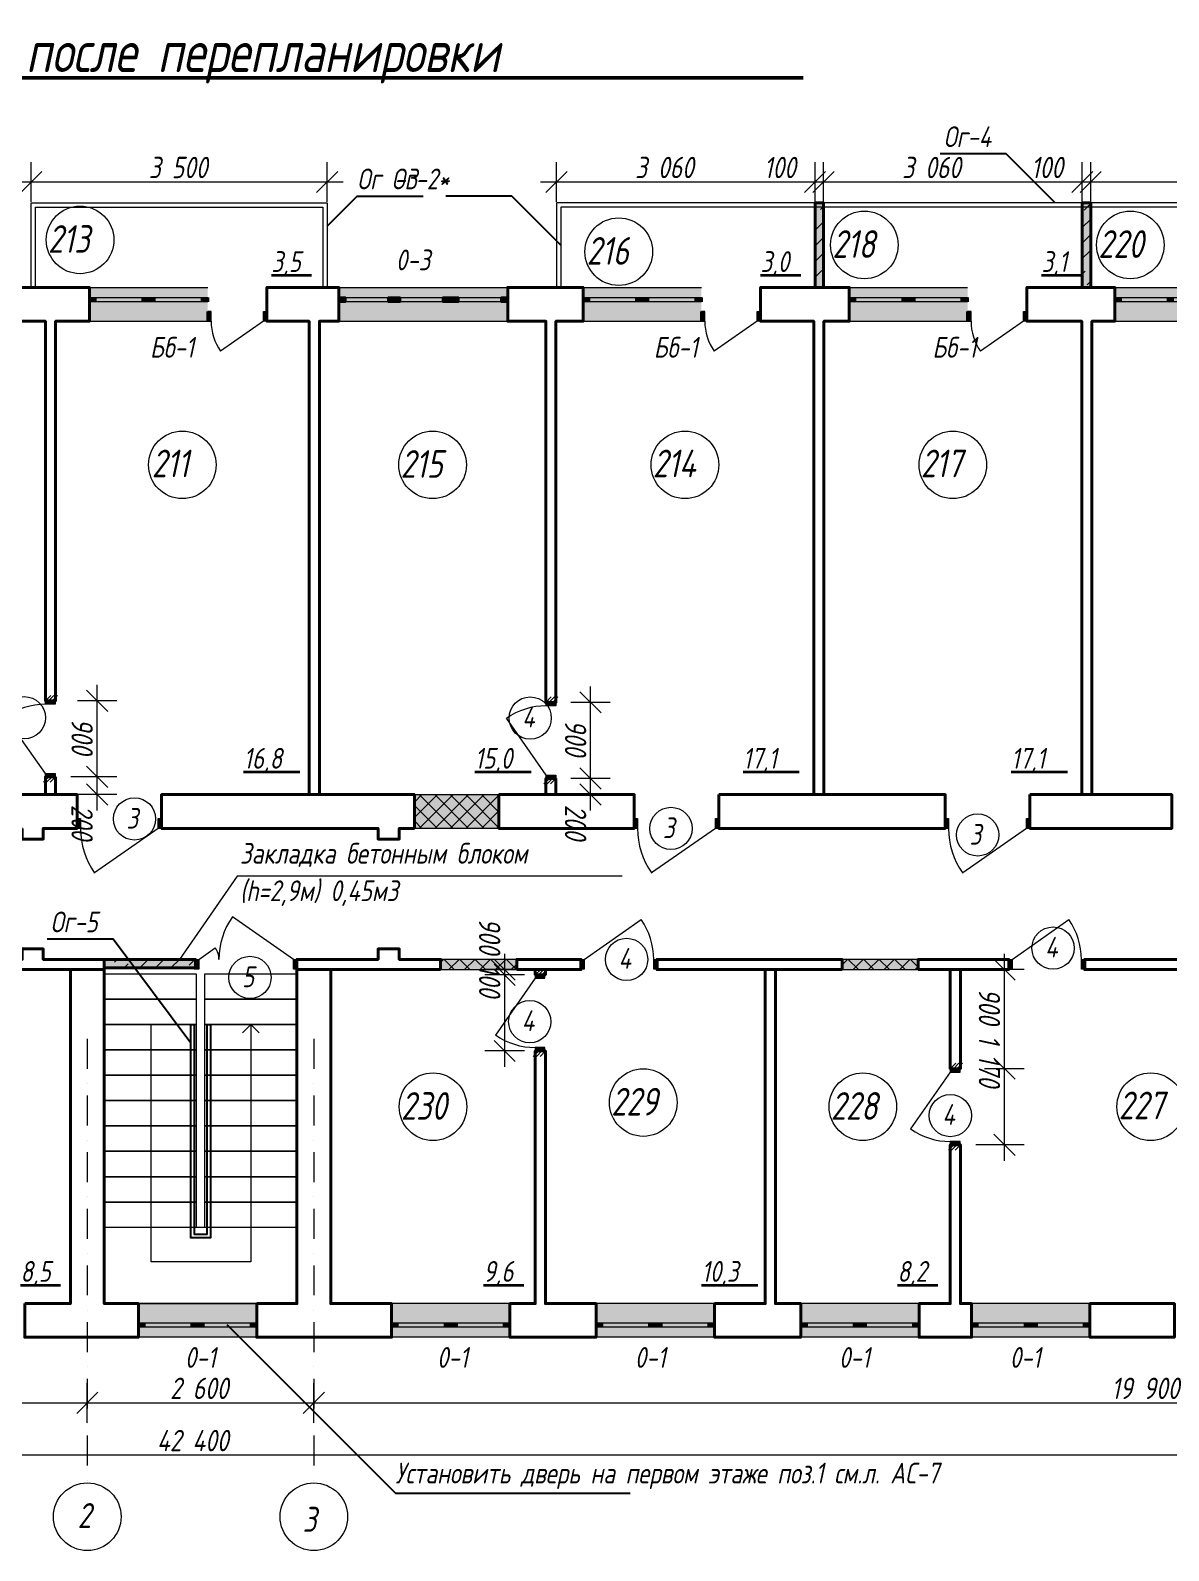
# Model space of a CAD drawing. Header units: millimetres. Extents: x 152414 to 272323, y -11730 to 31551.
# Drawn here: x 174517 to 187985, y 13271 to 31257 of the extents above; entities that cross this region are included whole.
import ezdxf

# ---------------------------------------------------------------- set-up
doc = ezdxf.new("R2010")
doc.units = ezdxf.units.MM
for name, color, linetype in [('PDF _(((((ВСЕ И ВСЕ РАЗМЕРЫ И ТД', 7, 'Continuous'), ('PDF _ar_note', 7, 'Continuous'), ('PDF _Аннотация - Общий', 7, 'Continuous'), ('PDF _Интерьер - Мебель', 7, 'Continuous'), ('PDF _Конструктив - Стены Несущие', 7, 'Continuous'), ('PDF _Размер - Общий', 7, 'Continuous'), ('PDF _Текст', 7, 'Continuous')]:
    doc.layers.add(name, color=color, linetype=linetype)
doc.layers.add('PDF _2D - Общий', color=7, linetype='Continuous', true_color=0x7e7e7e)
doc.styles.add('PDF Arial', font='isocpeui.ttf', dxfattribs={"width": 0.8})

msp = doc.modelspace()

# ---------------------------------------------------------------- hatches: boundary and pattern name
at = {"layer": 'PDF _Конструктив - Стены Несущие', "true_color": 0xffffff, "transparency": 33554559}
for points in [[(176615, 28217), (176615, 28097), (176615, 28047), (176615, 27817), (175215, 27817), (175215, 28047), (175215, 28097), (175215, 28217)], [(180166, 28217), (180166, 28097), (180166, 28047), (180166, 27817), (178166, 27817), (178166, 28047), (178166, 28097), (178166, 28217)], [(182457, 28217), (182457, 28097), (182457, 28047), (182457, 27817), (181056, 27817), (181056, 28047), (181056, 28097), (181056, 28217)], [(185607, 28217), (185607, 28097), (185607, 28047), (185607, 27817), (184207, 27817), (184207, 28047), (184207, 28097), (184207, 28217)], [(188748, 28217), (188748, 28097), (188748, 28047), (188748, 27817), (187348, 27817), (187348, 28047), (187348, 28097), (187348, 28217)], [(175796, 15794), (175796, 15914), (175796, 15964), (175796, 16194), (177196, 16194), (177196, 15964), (177196, 15914), (177196, 15794)], [(178791, 15794), (178791, 15914), (178791, 15964), (178791, 16194), (180191, 16194), (180191, 15964), (180191, 15914), (180191, 15794)], [(181211, 15794), (181211, 15914), (181211, 15964), (181211, 16194), (182612, 16194), (182612, 15964), (182612, 15914), (182612, 15794)], [(183632, 15794), (183632, 15914), (183632, 15964), (183632, 16194), (185032, 16194), (185032, 15964), (185032, 15914), (185032, 15794)], [(185653, 15794), (185653, 15914), (185653, 15964), (185653, 16194), (187053, 16194), (187053, 15964), (187053, 15914), (187053, 15794)]]:
    msp.add_hatch(color=7, dxfattribs=at).paths.add_polyline_path(points)

# ---------------------------------------------------------------- linework, layer by layer
at = {"layer": 'PDF _(((((ВСЕ И ВСЕ РАЗМЕРЫ И ТД', "lineweight": 50}
msp.add_lwpolyline([(183659, 30695), (170863, 30695)], dxfattribs=at)
at = {"layer": 'PDF _2D - Общий', "color": 7, "lineweight": 35}
for points in [[(177369, 28360), (177559, 28360), (177655, 28360), (177845, 28360)], [(183157, 28360), (183347, 28360), (183443, 28360), (183632, 28360)], [(186482, 28360), (186672, 28360), (186768, 28360), (186958, 28360)], [(177040, 22483), (177420, 22483), (177516, 22483), (177705, 22483)], [(179776, 22483), (180155, 22483), (180251, 22483), (180441, 22483)], [(182949, 22483), (183329, 22483), (183425, 22483), (183614, 22483)], [(186123, 22483), (186502, 22483), (186598, 22483), (186788, 22483)], [(174400, 16412), (174589, 16412), (174685, 16412), (174875, 16412)], [(179878, 16412), (180068, 16412), (180164, 16412), (180354, 16412)], [(182459, 16412), (182838, 16412), (182934, 16412), (183124, 16412)], [(184777, 16412), (184967, 16412), (185063, 16412), (185253, 16412)]]:
    msp.add_lwpolyline(points, dxfattribs=at)
at = {"layer": 'PDF _2D - Общий', "color": 7, "lineweight": 20}
for points in [[(179061, 21943), (179334, 22216)], [(179061, 22127), (179150, 22216)], [(179117, 21815), (179518, 22216)], [(179518, 21815), (179117, 22216)], [(179301, 21815), (179701, 22216)], [(179702, 21815), (179301, 22216)], [(179485, 21815), (179885, 22216)], [(179885, 21815), (179485, 22216)], [(180061, 21824), (179669, 22216)], [(179669, 21815), (180061, 22207)], [(180061, 22008), (179853, 22216)], [(180061, 22191), (180037, 22216)], [(179334, 21815), (179061, 22088)], [(179853, 21815), (180061, 22024)], [(179150, 21815), (179061, 21904)], [(180037, 21815), (180061, 21840)], [(179371, 20230), (179406, 20265)], [(179533, 20145), (179413, 20265)], [(179470, 20145), (179590, 20265)], [(179717, 20145), (179597, 20265)], [(179654, 20145), (179774, 20265)], [(179901, 20145), (179781, 20265)], [(179838, 20145), (179958, 20265)], [(180085, 20145), (179965, 20265)], [(180021, 20145), (180142, 20265)], [(180269, 20145), (180149, 20265)], [(180205, 20145), (180271, 20211)], [(184122, 20200), (184187, 20265)], [(184130, 20145), (184122, 20153)], [(184314, 20145), (184194, 20265)], [(184251, 20145), (184371, 20265)], [(184498, 20145), (184378, 20265)], [(184435, 20145), (184555, 20265)], [(184682, 20145), (184562, 20265)], [(184619, 20145), (184739, 20265)], [(184866, 20145), (184746, 20265)], [(184803, 20145), (184923, 20265)], [(185022, 20173), (184930, 20265)], [(184987, 20145), (185022, 20181)]]:
    msp.add_lwpolyline(points, dxfattribs=at)
for points in [[(180061, 21815), (179061, 21815), (179061, 22216), (180061, 22216)], [(179371, 20265), (179371, 20145), (180271, 20145), (180271, 20265)], [(184122, 20265), (184122, 20145), (185022, 20145), (185022, 20265)]]:
    msp.add_lwpolyline(points, close=True, dxfattribs=at)
at = {"layer": 'PDF _2D - Общий', "color": 7, "lineweight": 0, "true_color": 0xffffff, "transparency": 33554559}
for points in [[(180061, 21815), (179061, 21815), (180061, 22216), (179061, 22216)], [(180271, 20265), (180271, 20145), (179371, 20265), (179371, 20145)], [(185022, 20265), (185022, 20145), (184122, 20265), (184122, 20145)]]:
    msp.add_solid(points, dxfattribs=at)
at = {"layer": 'PDF _ar_note', "lineweight": 0}
msp.add_lwpolyline([(181521, 21249), (176962, 21249), (176280, 20265)], dxfattribs=at)
at = {"layer": 'PDF _Аннотация - Общий', "lineweight": 9}
for points in [[(174528, 28217), (174528, 29217), (178029, 29217), (178029, 28217)], [(174578, 28217), (174578, 29167), (177979, 29167), (177979, 28217)], [(196125, 28217), (196125, 29217), (180742, 29217), (180742, 28217)], [(196075, 28217), (196075, 29167), (180792, 29167), (180792, 28217)], [(174695, 23325), (174759, 23389)], [(174731, 23325), (174795, 23389)], [(174773, 23325), (174838, 23389)], [(180616, 23306), (180681, 23371)], [(180653, 23306), (180717, 23371)], [(180695, 23306), (180759, 23371)], [(174672, 22361), (174736, 22425)], [(174708, 22361), (174773, 22425)], [(174750, 22361), (174815, 22425)], [(180593, 22342), (180658, 22406)], [(180630, 22342), (180694, 22406)], [(180672, 22342), (180736, 22406)], [(180491, 20083), (180555, 20147)], [(180528, 20083), (180592, 20147)], [(180570, 20083), (180634, 20147)], [(175390, 19195), (175390, 19495)], [(175390, 19495), (176480, 19495)], [(177125, 19495), (177125, 16688), (175947, 16688), (175947, 19495)], [(176480, 19495), (176480, 19195)], [(176580, 19195), (176580, 19495)], [(176580, 19495), (177670, 19495)], [(177025, 19395), (177125, 19495), (177225, 19395)], [(177670, 19495), (177670, 19195)], [(175190, 19325), (175190, 18972)], [(177870, 19325), (177870, 18972)], [(176480, 19195), (175390, 19195)], [(177670, 19195), (176580, 19195)], [(180468, 19118), (180533, 19182)], [(180505, 19118), (180569, 19182)], [(180547, 19118), (180611, 19182)], [(185402, 18972), (185467, 19036)], [(185439, 18972), (185503, 19036)], [(185481, 18972), (185545, 19036)], [(175190, 18796), (175190, 18796)], [(177870, 18796), (177870, 18796)], [(175190, 18655), (175190, 18302)], [(177870, 18655), (177870, 18302)], [(175190, 18125), (175190, 18125)], [(177870, 18125), (177870, 18125)], [(185380, 18007), (185444, 18072)], [(185416, 18007), (185480, 18072)], [(185458, 18007), (185522, 18072)], [(175190, 17984), (175190, 17631)], [(177870, 17984), (177870, 17631)], [(175190, 17455), (175190, 17455)], [(177870, 17455), (177870, 17455)], [(175190, 17314), (175190, 16961)], [(177870, 17314), (177870, 16961)], [(175190, 16785), (175190, 16785)], [(177870, 16785), (177870, 16785)], [(175190, 16643), (175190, 16291)], [(177870, 16643), (177870, 16291)], [(175190, 16114), (175190, 16114)], [(177870, 16114), (177870, 16114)], [(175190, 15973), (175190, 15620)], [(177870, 15973), (177870, 15620)], [(175190, 15444), (175190, 15444)], [(175190, 15303), (175190, 14950)], [(177870, 15444), (177870, 15444)], [(177870, 15303), (177870, 14950)], [(175190, 14773), (175190, 14773)], [(177870, 14773), (177870, 14773)], [(175190, 14632), (175190, 14279)], [(177870, 14632), (177870, 14279)], [(175190, 14103), (175190, 14103)], [(177870, 14103), (177870, 14103)]]:
    msp.add_lwpolyline(points, dxfattribs=at)
for points in [[(176480, 19795), (175390, 19795), (175390, 20095), (176480, 20095)], [(177670, 19795), (176580, 19795), (176580, 20095), (177670, 20095)], [(176480, 19495), (175390, 19495), (175390, 19795), (176480, 19795)], [(177670, 19495), (176580, 19495), (176580, 19795), (177670, 19795)], [(176480, 19195), (175390, 19195), (175390, 19495), (176480, 19495)], [(177670, 19195), (176580, 19195), (176580, 19495), (177670, 19495)], [(176480, 18895), (175390, 18895), (175390, 19195), (176480, 19195)], [(177670, 18895), (176580, 18895), (176580, 19195), (177670, 19195)], [(176480, 18595), (175390, 18595), (175390, 18895), (176480, 18895)], [(177670, 18595), (176580, 18595), (176580, 18895), (177670, 18895)], [(176480, 18295), (175390, 18295), (175390, 18595), (176480, 18595)], [(177670, 18295), (176580, 18295), (176580, 18595), (177670, 18595)], [(176480, 17995), (175390, 17995), (175390, 18295), (176480, 18295)], [(177670, 17995), (176580, 17995), (176580, 18295), (177670, 18295)], [(176480, 17694), (175390, 17694), (175390, 17995), (176480, 17995)], [(177670, 17694), (176580, 17694), (176580, 17995), (177670, 17995)], [(176480, 17394), (175390, 17394), (175390, 17694), (176480, 17694)], [(177670, 17394), (176580, 17394), (176580, 17694), (177670, 17694)], [(176480, 17094), (175390, 17094), (175390, 17394), (176480, 17394)], [(177670, 17094), (176580, 17094), (176580, 17394), (177670, 17394)], [(175390, 16194), (177670, 16194), (177670, 17094), (175390, 17094)]]:
    msp.add_lwpolyline(points, close=True, dxfattribs=at)
at = {"layer": 'PDF _Аннотация - Общий', "lineweight": 20}
for centre in [(175190, 13671), (177871, 13671)]:
    msp.add_circle(centre, 400, dxfattribs=at)
at = {"layer": 'PDF _Интерьер - Мебель', "lineweight": 20}
for centre in [(175105, 28779), (181479, 28639), (184385, 28719), (187532, 28719), (176315, 26117), (179276, 26117), (182262, 26117), (185432, 26117), (179281, 18522), (181769, 18572), (184367, 18522), (187773, 18522)]:
    msp.add_circle(centre, 400, dxfattribs=at)
at = {"layer": 'PDF _Интерьер - Мебель', "lineweight": 15}
for centre in [(174445, 23125), (180431, 23121), (175749, 21928), (182097, 21815), (185726, 21738), (181571, 20265), (186618, 20399), (177115, 20052), (180426, 19529), (185402, 18418)]:
    msp.add_circle(centre, 250, dxfattribs=at)
at = {"layer": 'PDF _Конструктив - Стены Несущие', "lineweight": 25}
for points in [[(186642, 29217), (186064, 29796), (185283, 29796)], [(178029, 28940), (178384, 29296), (179164, 29296)], [(180792, 28717), (180213, 29296), (179433, 29296)], [(176415, 19276), (175495, 20505), (174715, 20505)], [(176840, 15945), (178836, 13949), (181615, 13949)]]:
    msp.add_lwpolyline(points, dxfattribs=at)
at = {"layer": 'PDF _Конструктив - Стены Несущие', "lineweight": 40}
for points in [[(183802, 29217), (183802, 28217), (183902, 28217), (183902, 29217)], [(186963, 29217), (186963, 28217), (187063, 28217), (187063, 29217)], [(174350, 28097), (174350, 28047), (174350, 27817), (174695, 27817), (174695, 23325), (174810, 23325), (174815, 23325), (174815, 27817), (175215, 27817), (175215, 28047), (175215, 28097), (175215, 28217), (174350, 28217)], [(177936, 22216), (177815, 22216), (177815, 27817), (177315, 27817), (177315, 27932), (177315, 28217), (178166, 28217), (178166, 28097), (178166, 28047), (178166, 27817), (177936, 27817)], [(180166, 28097), (180166, 28217), (181056, 28217), (181056, 28097), (181056, 28047), (181056, 27817), (180736, 27817), (180736, 23306), (180621, 23306), (180616, 23306), (180616, 27817), (180166, 27817), (180166, 28047)], [(183787, 22216), (183787, 27817), (183157, 27817), (183157, 27932), (183157, 28217), (183787, 28217), (183907, 28217), (184207, 28217), (184207, 28097), (184207, 28047), (184207, 27817), (183907, 27817), (183907, 22216)], [(186958, 22216), (186958, 27817), (186308, 27817), (186308, 27932), (186308, 28217), (186958, 28217), (187078, 28217), (187348, 28217), (187348, 28097), (187348, 28047), (187348, 27817), (187078, 27817), (187078, 22216)], [(174815, 22425), (174815, 22216), (174695, 22216), (174695, 22425), (174810, 22425)], [(180736, 22406), (180621, 22406), (180616, 22406), (180616, 22216), (180736, 22216)], [(174420, 21815), (174420, 21690), (174670, 21690), (174670, 21815), (175070, 21815), (175070, 21931), (175070, 22216), (173799, 22216), (173799, 21815)], [(179061, 21815), (178881, 21815), (178881, 21690), (178631, 21690), (178631, 21815), (176070, 21815), (176070, 21931), (176070, 22216), (179061, 22216)], [(180061, 22216), (180061, 21815), (181662, 21815), (181662, 21931), (181662, 22216)], [(182662, 22216), (182662, 21931), (182662, 21815), (185342, 21815), (185342, 21931), (185342, 22216)], [(186343, 22216), (186343, 21931), (186343, 21815), (188023, 21815), (188023, 21931), (188023, 22216)], [(174090, 20265), (174090, 20145), (175390, 20145), (175390, 20265), (174670, 20265), (174670, 20390), (174420, 20390), (174420, 20265)], [(179371, 20145), (179371, 20265), (178881, 20265), (178881, 20390), (178631, 20390), (178631, 20265), (177670, 20265), (177670, 20150), (177670, 20145)], [(175390, 20165), (176470, 20165), (176470, 20265), (175390, 20265)], [(180271, 20145), (180271, 20265), (181031, 20265), (181031, 20150), (181031, 20145)], [(184122, 20145), (184122, 20265), (181932, 20265), (181932, 20150), (181932, 20145)], [(185022, 20145), (185022, 20265), (186093, 20265), (186093, 20150), (186093, 20145)], [(191994, 20145), (191994, 20150), (191994, 20265), (186993, 20265), (186993, 20150), (186993, 20145)], [(174450, 16194), (174450, 15964), (174450, 15914), (174450, 15794), (175796, 15794), (175796, 15914), (175796, 15964), (175796, 16194), (175390, 16194), (175390, 20145), (174990, 20145), (174990, 16194)], [(177196, 16194), (177196, 15964), (177196, 15914), (177196, 15794), (178791, 15794), (178791, 15914), (178791, 15964), (178791, 16194), (178071, 16194), (178071, 20145), (177670, 20145), (177670, 16194)], [(180491, 20145), (180491, 20083), (180606, 20083), (180611, 20083), (180611, 20145)], [(182612, 16194), (182612, 15964), (182612, 15914), (182612, 15794), (183632, 15794), (183632, 15914), (183632, 15964), (183632, 16194), (183332, 16194), (183332, 20145), (183212, 20145), (183212, 16194)], [(185402, 20145), (185402, 18972), (185517, 18972), (185522, 18972), (185522, 20145)], [(180191, 15964), (180191, 15914), (180191, 15794), (181211, 15794), (181211, 15914), (181211, 15964), (181211, 16194), (180611, 16194), (180611, 19182), (180606, 19182), (180491, 19182), (180491, 16194), (180191, 16194)], [(185032, 15964), (185032, 15914), (185032, 15794), (185653, 15794), (185653, 15914), (185653, 15964), (185653, 16194), (185522, 16194), (185522, 18072), (185517, 18072), (185402, 18072), (185402, 16194), (185032, 16194)], [(188053, 15914), (188053, 15794), (187053, 15794), (187053, 15914), (187053, 15964), (187053, 16194), (188053, 16194), (188053, 15964)]]:
    msp.add_lwpolyline(points, close=True, dxfattribs=at)
at = {"layer": 'PDF _Конструктив - Стены Несущие', "lineweight": 5}
for points in [[(183865, 29138), (183902, 29175)], [(186984, 29131), (187063, 29209)], [(183816, 28905), (183902, 28991)], [(186963, 28925), (187063, 29025)], [(183802, 28707), (183902, 28807)], [(186963, 28741), (187063, 28841)], [(183802, 28523), (183902, 28623)], [(186963, 28558), (187048, 28643)], [(183802, 28339), (183880, 28417)], [(183901, 28254), (183902, 28256)], [(186963, 28374), (186999, 28409)], [(187020, 28247), (187063, 28290)], [(175512, 20233), (175544, 20265)], [(175628, 20165), (175675, 20212)], [(175812, 20165), (175908, 20261)], [(175996, 20165), (176096, 20265)], [(176180, 20165), (176280, 20265)], [(176396, 20198), (176464, 20265)]]:
    msp.add_lwpolyline(points, dxfattribs=at)
at = {"layer": 'PDF _Конструктив - Стены Несущие', "lineweight": 20}
for points in [[(175215, 28217), (176615, 28217)], [(175215, 28097), (175290, 28097), (175290, 28047), (175215, 28047)], [(175290, 28097), (175840, 28097)], [(175990, 28097), (176540, 28097)], [(176615, 28047), (176540, 28047), (176540, 28097), (176615, 28097)], [(178166, 28217), (180166, 28217)], [(178241, 28097), (178754, 28097)], [(178890, 28097), (179403, 28097)], [(179578, 28097), (180091, 28097)], [(181056, 28217), (182457, 28217)], [(181056, 28097), (181131, 28097), (181131, 28047), (181056, 28047)], [(181131, 28097), (181682, 28097)], [(181832, 28097), (182382, 28097)], [(182457, 28047), (182382, 28047), (182382, 28097), (182457, 28097)], [(184207, 28217), (185607, 28217)], [(184207, 28097), (184282, 28097), (184282, 28047), (184207, 28047)], [(184282, 28097), (184832, 28097)], [(184982, 28097), (185532, 28097)], [(185607, 28047), (185532, 28047), (185532, 28097), (185607, 28097)], [(187348, 28217), (188748, 28217)], [(187348, 28097), (187423, 28097), (187423, 28047), (187348, 28047)], [(187423, 28097), (187973, 28097)], [(175215, 27817), (176615, 27817), (176655, 27817), (176655, 27932), (176615, 27932), (176615, 27817)], [(175840, 28047), (175290, 28047)], [(176540, 28047), (175990, 28047)], [(178754, 28047), (178241, 28047)], [(179403, 28047), (178890, 28047)], [(180091, 28047), (179578, 28047)], [(181056, 27817), (182457, 27817), (182497, 27817), (182497, 27932), (182457, 27932), (182457, 27817)], [(181682, 28047), (181131, 28047)], [(182382, 28047), (181832, 28047)], [(184207, 27817), (185607, 27817), (185647, 27817), (185647, 27932), (185607, 27932), (185607, 27817)], [(184832, 28047), (184282, 28047)], [(185532, 28047), (184982, 28047)], [(187348, 27817), (188748, 27817), (188788, 27817), (188788, 27932), (188748, 27932), (188748, 27817)], [(187973, 28047), (187423, 28047)], [(177275, 27817), (176767, 27461)], [(178166, 27817), (180166, 27817)], [(183117, 27817), (182609, 27461)], [(186268, 27817), (185760, 27461)], [(174695, 22465), (174224, 23137)], [(180621, 22446), (180151, 23118)], [(176030, 21815), (175276, 21288)], [(182622, 21815), (181868, 21288)], [(186303, 21815), (185549, 21288)], [(177630, 20265), (176908, 20771)], [(181071, 20265), (181743, 20736)], [(186133, 20265), (186805, 20736)], [(176510, 20265), (176705, 20402)], [(180491, 20043), (180021, 19371)], [(185402, 18932), (184932, 18260)], [(177196, 16194), (175796, 16194)], [(180191, 16194), (178791, 16194)], [(182612, 16194), (181211, 16194)], [(185032, 16194), (183632, 16194)], [(187053, 16194), (185653, 16194)], [(175796, 15964), (175871, 15964), (175871, 15914), (175796, 15914)], [(175871, 15964), (176421, 15964)], [(176421, 15914), (175871, 15914)], [(176571, 15964), (177121, 15964)], [(177121, 15914), (176571, 15914)], [(177196, 15914), (177121, 15914), (177121, 15964), (177196, 15964)], [(178791, 15964), (178866, 15964), (178866, 15914), (178791, 15914)], [(178866, 15964), (179416, 15964)], [(179416, 15914), (178866, 15914)], [(179566, 15964), (180116, 15964)], [(180116, 15914), (179566, 15914)], [(180191, 15914), (180116, 15914), (180116, 15964), (180191, 15964)], [(181211, 15964), (181286, 15964), (181286, 15914), (181211, 15914)], [(181286, 15964), (181836, 15964)], [(181836, 15914), (181286, 15914)], [(181987, 15964), (182537, 15964)], [(182537, 15914), (181987, 15914)], [(182612, 15914), (182537, 15914), (182537, 15964), (182612, 15964)], [(183632, 15964), (183707, 15964), (183707, 15914), (183632, 15914)], [(183707, 15964), (184257, 15964)], [(184257, 15914), (183707, 15914)], [(184407, 15964), (184957, 15964)], [(184957, 15914), (184407, 15914)], [(185032, 15914), (184957, 15914), (184957, 15964), (185032, 15964)], [(185653, 15964), (185728, 15964), (185728, 15914), (185653, 15914)], [(185728, 15964), (186278, 15964)], [(186278, 15914), (185728, 15914)], [(186428, 15964), (186978, 15964)], [(186978, 15914), (186428, 15914)], [(187053, 15914), (186978, 15914), (186978, 15964), (187053, 15964)], [(177196, 15794), (175796, 15794)], [(180191, 15794), (178791, 15794)], [(182612, 15794), (181211, 15794)], [(185032, 15794), (183632, 15794)], [(187053, 15794), (185653, 15794)]]:
    msp.add_lwpolyline(points, dxfattribs=at)
at = {"layer": 'PDF _Конструктив - Стены Несущие', "lineweight": 40}
for points in [[(175215, 28097), (175215, 28047)], [(176615, 28097), (176615, 28047)], [(178166, 28097), (178166, 28047)], [(180166, 28097), (180166, 28047)], [(181056, 28097), (181056, 28047)], [(182457, 28097), (182457, 28047)], [(184207, 28097), (184207, 28047)], [(185607, 28097), (185607, 28047)], [(187348, 28097), (187348, 28047)], [(176615, 27817), (176615, 27932)], [(177315, 27817), (177315, 27932)], [(182457, 27817), (182457, 27932)], [(183157, 27817), (183157, 27932)], [(185607, 27817), (185607, 27932)], [(186308, 27817), (186308, 27932)], [(174695, 23325), (174810, 23325)], [(180736, 23306), (180621, 23306)], [(174695, 22425), (174810, 22425)], [(180736, 22406), (180621, 22406)], [(175070, 21815), (175070, 21931)], [(176070, 21815), (176070, 21931)], [(181662, 21815), (181662, 21931)], [(182662, 21815), (182662, 21931)], [(185342, 21815), (185342, 21931)], [(186343, 21815), (186343, 21931)], [(176470, 20150), (176470, 20265), (176470, 20150), (176470, 20145)], [(177670, 20265), (177670, 20150)], [(181031, 20265), (181031, 20150)], [(181932, 20265), (181932, 20150)], [(186093, 20265), (186093, 20150)], [(186993, 20265), (186993, 20150)], [(180491, 20083), (180606, 20083)], [(180491, 19182), (180606, 19182)], [(185402, 18972), (185517, 18972)], [(185402, 18072), (185517, 18072)], [(175796, 15914), (175796, 15964)], [(177196, 15914), (177196, 15964)], [(178791, 15914), (178791, 15964)], [(180191, 15914), (180191, 15964)], [(181211, 15914), (181211, 15964)], [(182612, 15914), (182612, 15964)], [(183632, 15914), (183632, 15964)], [(185032, 15914), (185032, 15964)], [(185653, 15914), (185653, 15964)], [(187053, 15914), (187053, 15964)]]:
    msp.add_lwpolyline(points, dxfattribs=at)
at = {"layer": 'PDF _Конструктив - Стены Несущие', "lineweight": 20}
for points in [[(175915, 28047), (175840, 28047), (175840, 28097), (175915, 28097), (175990, 28097), (175990, 28047)], [(181756, 28047), (181682, 28047), (181682, 28097), (181756, 28097), (181832, 28097), (181832, 28047)], [(184907, 28047), (184832, 28047), (184832, 28097), (184907, 28097), (184982, 28097), (184982, 28047)], [(188048, 28047), (187973, 28047), (187973, 28097), (188048, 28097), (188123, 28097), (188123, 28047)], [(177315, 27817), (177275, 27817), (177275, 27932), (177315, 27932)], [(183157, 27817), (183117, 27817), (183117, 27932), (183157, 27932)], [(186308, 27817), (186268, 27817), (186268, 27932), (186308, 27932)], [(174810, 23325), (174810, 23285), (174695, 23285), (174695, 23325)], [(180736, 23306), (180736, 23266), (180621, 23266), (180621, 23306)], [(174695, 22425), (174695, 22465), (174810, 22465), (174810, 22425)], [(180621, 22406), (180621, 22446), (180736, 22446), (180736, 22406)], [(175070, 21931), (175110, 21931), (175110, 21815), (175070, 21815)], [(176070, 21815), (176030, 21815), (176030, 21931), (176070, 21931)], [(181662, 21931), (181702, 21931), (181702, 21815), (181662, 21815)], [(182662, 21815), (182622, 21815), (182622, 21931), (182662, 21931)], [(185342, 21931), (185382, 21931), (185382, 21815), (185342, 21815)], [(186343, 21815), (186303, 21815), (186303, 21931), (186343, 21931)], [(176470, 20265), (176510, 20265), (176510, 20150), (176470, 20150)], [(177670, 20150), (177630, 20150), (177630, 20265), (177670, 20265)], [(181031, 20265), (181071, 20265), (181071, 20150), (181031, 20150)], [(181932, 20150), (181892, 20150), (181892, 20265), (181932, 20265)], [(186093, 20265), (186133, 20265), (186133, 20150), (186093, 20150)], [(186993, 20150), (186953, 20150), (186953, 20265), (186993, 20265)], [(180491, 20083), (180491, 20043), (180606, 20043), (180606, 20083)], [(180606, 19182), (180606, 19222), (180491, 19222), (180491, 19182)], [(185402, 18972), (185402, 18932), (185517, 18932), (185517, 18972)], [(185517, 18072), (185517, 18112), (185402, 18112), (185402, 18072)], [(176496, 15964), (176571, 15964), (176571, 15914), (176496, 15914), (176421, 15914), (176421, 15964)], [(179491, 15964), (179566, 15964), (179566, 15914), (179491, 15914), (179416, 15914), (179416, 15964)], [(181912, 15964), (181987, 15964), (181987, 15914), (181912, 15914), (181836, 15914), (181836, 15964)], [(184332, 15964), (184407, 15964), (184407, 15914), (184332, 15914), (184257, 15914), (184257, 15964)], [(186353, 15964), (186428, 15964), (186428, 15914), (186353, 15914), (186278, 15914), (186278, 15964)]]:
    msp.add_lwpolyline(points, close=True, dxfattribs=at)
at = {"layer": 'PDF _Конструктив - Стены Несущие', "lineweight": 35}
for points in [[(178166, 28097), (178241, 28097), (178241, 28047), (178166, 28047)], [(180166, 28047), (180091, 28047), (180091, 28097), (180166, 28097)]]:
    msp.add_lwpolyline(points, dxfattribs=at)
for points in [[(178822, 28047), (178754, 28047), (178754, 28097), (178822, 28097), (178890, 28097), (178890, 28047)], [(179490, 28047), (179403, 28047), (179403, 28097), (179490, 28097), (179578, 28097), (179578, 28047)]]:
    msp.add_lwpolyline(points, close=True, dxfattribs=at)
at = {"layer": 'PDF _Конструктив - Стены Несущие', "color": 7, "lineweight": 0, "true_color": 0xffffff}
msp.add_lwpolyline([(176908, 20771, 0.153904), (176748, 20265, 0.153868), (176705, 20402)], format="xyb", dxfattribs=at)
at = {"layer": 'PDF _Конструктив - Стены Несущие', "lineweight": 25}
msp.add_lwpolyline([(176455, 16972), (176415, 16972), (176415, 19495), (176455, 19495), (176455, 17016), (176609, 17016), (176609, 19495), (176649, 19495), (176649, 16972)], close=True, dxfattribs=at)
at = {"layer": 'PDF _Конструктив - Стены Несущие', "color": 7, "lineweight": 0, "true_color": 0xffffff}
for centre, radius, start, end in [((177275, 27817), 620, 179.9996, 215.0014), ((183117, 27817), 621, 180.0093, 214.9857), ((186268, 27817), 621, 180.0093, 214.9857), ((174695, 22465), 820, 90.0003, 125.0001), ((180621, 22446), 820, 89.9961, 125.0028), ((176030, 21815), 920, 180.0001, 215.0035), ((182622, 21815), 920, 179.9998, 214.9978), ((186302, 21815), 920, 179.9961, 215.0215), ((181071, 20265), 821, 0.0091, 34.9832), ((186132, 20265), 821, 0.0091, 34.9832), ((180491, 20043), 820, 235.0048, 269.9959), ((185402, 18931), 820, 234.9782, 270.0001)]:
    msp.add_arc(centre, radius, start, end, dxfattribs=at)
at = {"layer": 'PDF _Конструктив - Стены Несущие', "color": 7, "lineweight": 0, "true_color": 0xffffff, "transparency": 33554559}
for points in [[(183802, 29217), (183902, 29217), (183802, 28217), (183902, 28217)], [(186963, 29217), (187063, 29217), (186963, 28217), (187063, 28217)], [(175215, 28097), (175290, 28097), (175215, 28047), (175290, 28047)], [(175290, 28097), (175840, 28097), (175290, 28047), (175840, 28047)], [(175915, 28047), (175840, 28047), (175915, 28097), (175840, 28097)], [(175915, 28097), (175990, 28097), (175915, 28047), (175990, 28047)], [(175990, 28097), (176540, 28097), (175990, 28047), (176540, 28047)], [(176615, 28047), (176540, 28047), (176615, 28097), (176540, 28097)], [(178166, 28097), (178241, 28097), (178166, 28047), (178241, 28047)], [(178241, 28097), (178754, 28097), (178241, 28047), (178754, 28047)], [(178822, 28047), (178754, 28047), (178822, 28097), (178754, 28097)], [(178822, 28097), (178890, 28097), (178822, 28047), (178890, 28047)], [(178890, 28097), (179403, 28097), (178890, 28047), (179403, 28047)], [(179490, 28047), (179403, 28047), (179490, 28097), (179403, 28097)], [(179490, 28097), (179578, 28097), (179490, 28047), (179578, 28047)], [(179578, 28097), (180091, 28097), (179578, 28047), (180091, 28047)], [(180166, 28047), (180091, 28047), (180166, 28097), (180091, 28097)], [(181056, 28097), (181131, 28097), (181056, 28047), (181131, 28047)], [(181131, 28097), (181682, 28097), (181131, 28047), (181682, 28047)], [(181756, 28047), (181682, 28047), (181756, 28097), (181682, 28097)], [(181756, 28097), (181832, 28097), (181756, 28047), (181832, 28047)], [(181832, 28097), (182382, 28097), (181832, 28047), (182382, 28047)], [(182457, 28047), (182382, 28047), (182457, 28097), (182382, 28097)], [(184207, 28097), (184282, 28097), (184207, 28047), (184282, 28047)], [(184282, 28097), (184832, 28097), (184282, 28047), (184832, 28047)], [(184907, 28047), (184832, 28047), (184907, 28097), (184832, 28097)], [(184907, 28097), (184982, 28097), (184907, 28047), (184982, 28047)], [(184982, 28097), (185532, 28097), (184982, 28047), (185532, 28047)], [(185607, 28047), (185532, 28047), (185607, 28097), (185532, 28097)], [(187348, 28097), (187423, 28097), (187348, 28047), (187423, 28047)], [(187423, 28097), (187973, 28097), (187423, 28047), (187973, 28047)], [(188048, 28047), (187973, 28047), (188048, 28097), (187973, 28097)], [(176615, 27932), (176655, 27932), (176615, 27817), (176655, 27817)], [(177315, 27817), (177275, 27817), (177315, 27932), (177275, 27932)], [(182457, 27932), (182497, 27932), (182457, 27817), (182497, 27817)], [(183157, 27817), (183117, 27817), (183157, 27932), (183117, 27932)], [(185607, 27932), (185647, 27932), (185607, 27817), (185647, 27817)], [(186308, 27817), (186268, 27817), (186308, 27932), (186268, 27932)], [(174810, 23325), (174810, 23285), (174695, 23325), (174695, 23285)], [(180736, 23306), (180736, 23266), (180621, 23306), (180621, 23266)], [(174695, 22425), (174695, 22465), (174810, 22425), (174810, 22465)], [(180621, 22406), (180621, 22446), (180736, 22406), (180736, 22446)], [(175070, 21931), (175110, 21931), (175070, 21815), (175110, 21815)], [(176070, 21815), (176030, 21815), (176070, 21931), (176030, 21931)], [(181662, 21931), (181702, 21931), (181662, 21815), (181702, 21815)], [(182662, 21815), (182622, 21815), (182662, 21931), (182622, 21931)], [(185342, 21931), (185382, 21931), (185342, 21815), (185382, 21815)], [(186343, 21815), (186303, 21815), (186343, 21931), (186303, 21931)], [(175390, 20165), (175390, 20265), (176470, 20165), (176470, 20265)], [(176470, 20265), (176510, 20265), (176470, 20150), (176510, 20150)], [(177670, 20150), (177630, 20150), (177670, 20265), (177630, 20265)], [(181031, 20265), (181071, 20265), (181031, 20150), (181071, 20150)], [(181932, 20150), (181892, 20150), (181932, 20265), (181892, 20265)], [(186093, 20265), (186133, 20265), (186093, 20150), (186133, 20150)], [(186993, 20150), (186953, 20150), (186993, 20265), (186953, 20265)], [(180491, 20083), (180606, 20083), (180491, 20043), (180606, 20043)], [(180606, 19182), (180491, 19182), (180606, 19222), (180491, 19222)], [(185402, 18972), (185517, 18972), (185402, 18932), (185517, 18932)], [(185517, 18072), (185402, 18072), (185517, 18112), (185402, 18112)], [(175796, 15964), (175871, 15964), (175796, 15914), (175871, 15914)], [(176421, 15914), (175871, 15914), (176421, 15964), (175871, 15964)], [(176496, 15914), (176421, 15914), (176496, 15964), (176421, 15964)], [(176496, 15964), (176571, 15964), (176496, 15914), (176571, 15914)], [(177121, 15914), (176571, 15914), (177121, 15964), (176571, 15964)], [(177196, 15914), (177121, 15914), (177196, 15964), (177121, 15964)], [(178791, 15964), (178866, 15964), (178791, 15914), (178866, 15914)], [(179416, 15914), (178866, 15914), (179416, 15964), (178866, 15964)], [(179491, 15914), (179416, 15914), (179491, 15964), (179416, 15964)], [(179491, 15964), (179566, 15964), (179491, 15914), (179566, 15914)], [(180116, 15914), (179566, 15914), (180116, 15964), (179566, 15964)], [(180191, 15914), (180116, 15914), (180191, 15964), (180116, 15964)], [(181211, 15964), (181286, 15964), (181211, 15914), (181286, 15914)], [(181836, 15914), (181286, 15914), (181836, 15964), (181286, 15964)], [(181912, 15914), (181836, 15914), (181912, 15964), (181836, 15964)], [(181912, 15964), (181987, 15964), (181912, 15914), (181987, 15914)], [(182537, 15914), (181987, 15914), (182537, 15964), (181987, 15964)], [(182612, 15914), (182537, 15914), (182612, 15964), (182537, 15964)], [(183632, 15964), (183707, 15964), (183632, 15914), (183707, 15914)], [(184257, 15914), (183707, 15914), (184257, 15964), (183707, 15964)], [(184332, 15914), (184257, 15914), (184332, 15964), (184257, 15964)], [(184332, 15964), (184407, 15964), (184332, 15914), (184407, 15914)], [(184957, 15914), (184407, 15914), (184957, 15964), (184407, 15964)], [(185032, 15914), (184957, 15914), (185032, 15964), (184957, 15964)], [(185653, 15964), (185728, 15964), (185653, 15914), (185728, 15914)], [(186278, 15914), (185728, 15914), (186278, 15964), (185728, 15964)], [(186353, 15914), (186278, 15914), (186353, 15964), (186278, 15964)], [(186353, 15964), (186428, 15964), (186353, 15914), (186428, 15914)], [(186978, 15914), (186428, 15914), (186978, 15964), (186428, 15964)], [(187053, 15914), (186978, 15914), (187053, 15964), (186978, 15964)]]:
    msp.add_solid(points, dxfattribs=at)
at = {"layer": 'PDF _Размер - Общий', "lineweight": 9}
for points in [[(174528, 29229), (174528, 29698)], [(178029, 29229), (178029, 29698)], [(180742, 29229), (180742, 29698)], [(183802, 29229), (183802, 29698)], [(183902, 29229), (183902, 29698)], [(186963, 29229), (186963, 29698)], [(187063, 29229), (187063, 29698)], [(174653, 29589), (174403, 29339)], [(177904, 29339), (178154, 29589)], [(180867, 29589), (180617, 29339)], [(183677, 29339), (183927, 29589)], [(184027, 29589), (183777, 29339)], [(186838, 29339), (187088, 29589)], [(187188, 29589), (186938, 29339)], [(174340, 29464), (174528, 29464), (178029, 29464), (178216, 29464)], [(180554, 29464), (180742, 29464), (183802, 29464), (183902, 29464), (186963, 29464), (187063, 29464), (190124, 29464), (190224, 29464), (193284, 29464), (193384, 29464), (196125, 29464), (196313, 29464)], [(175432, 23200), (175182, 23450)], [(175307, 22028), (175307, 22216), (175307, 22425), (175307, 23325), (175307, 23513)], [(181270, 23181), (181020, 23432)], [(181145, 22028), (181145, 22216), (181145, 22406), (181145, 23306), (181145, 23494)], [(175541, 23325), (175073, 23325)], [(181379, 23306), (180911, 23306)], [(175182, 22550), (175432, 22300)], [(181020, 22531), (181270, 22281)], [(175541, 22425), (174995, 22425)], [(175182, 22341), (175432, 22091)], [(181379, 22406), (180911, 22406)], [(181020, 22341), (181270, 22091)], [(175541, 22216), (175073, 22216)], [(181379, 22216), (180911, 22216)], [(180129, 18995), (180129, 19182), (180129, 20083), (180129, 20145), (180129, 20333)], [(186043, 17884), (186043, 18072), (186043, 18972), (186043, 20145), (186043, 20333)], [(180004, 20270), (180254, 20020)], [(180254, 19957), (180004, 20208)], [(186168, 20020), (185918, 20270)], [(180363, 20145), (179894, 20145)], [(180363, 20083), (179894, 20083)], [(186277, 20145), (185808, 20145)], [(180004, 19307), (180254, 19057)], [(180363, 19182), (179894, 19182)], [(185918, 19097), (186168, 18847)], [(186277, 18972), (185808, 18972)], [(185918, 18197), (186168, 17947)], [(186277, 18072), (185703, 18072)], [(174990, 17011), (174990, 17480)], [(175390, 17011), (175390, 17480)], [(177670, 17011), (177670, 17480)], [(178071, 17011), (178071, 17480)], [(175315, 15144), (175065, 14894)], [(175190, 14784), (175190, 15253)], [(177996, 15144), (177745, 14894)], [(177870, 14784), (177870, 15253)], [(170863, 15019), (175190, 15019), (177870, 15019), (197626, 15019), (197813, 15019)], [(197813, 14401), (197626, 14401), (170863, 14401)]]:
    msp.add_lwpolyline(points, dxfattribs=at)

# ---------------------------------------------------------------- texts
at = {"layer": 'PDF _Текст', "attachment_point": 7, "style": 'PDF Arial'}
for s, insert, char_height in [('План второго этажа после перепланировки', (169251, 30630), 490.97), ('Ог-4', (185323, 29877), 245.5), ('3 500', (175918, 29509), 252.7), ('3 060', (181672, 29509), 252.7), ('100', (183197, 29509), 252.7), ('3 060', (184833, 29509), 252.7), ('100', (186358, 29509), 252.7), ('Ог Ог-2*', (178384, 29377), 245.5), ('-3', (178821, 29377), 245.5), ('213', (174726, 28626), 327), ('216', (181099, 28485), 327), ('218', (184006, 28566), 327), ('220', (187153, 28566), 327), ('3,5', (177369, 28342), 245.5), ('0-3', (178842, 28419), 245.5), ('3,0', (183157, 28342), 245.5), ('3,1', (186482, 28342), 245.5), ('Бб-1', (175932, 27385), 245.5), ('Бб-1', (181893, 27385), 245.5), ('Бб-1', (185190, 27385), 245.5), ('211', (175953, 25970), 327), ('215', (178897, 25964), 327), ('214', (181882, 25970), 327), ('217', (185053, 25970), 327), ('4', (180336, 23010), 245), ('16,8', (177040, 22465), 245.5), ('15,0', (179776, 22465), 245.5), ('17,1', (182949, 22465), 245.5), ('17,1', (186123, 22465), 245.5), ('3', (175654, 21813), 245), ('3', (182002, 21700), 245), ('3', (185631, 21623), 245), ('Закладка бетонным блоком', (176997, 21359), 245.49), ('(h=2,9м) 0,45м3', (176997, 20898), 245.49), ('Ог-5', (174755, 20586), 245.5), ('4', (186524, 20288), 245), ('4', (181476, 20154), 245), ('5', (177021, 19937), 245), ('4', (180331, 19418), 245), ('229', (181390, 18418), 327), ('230', (178902, 18368), 327), ('228', (183988, 18368), 327), ('4', (185308, 18308), 245), ('227', (187394, 18374), 327), ('8,5', (174400, 16394), 245.5), ('9,6', (179878, 16394), 245.5), ('10,3', (182459, 16394), 245.5), ('8,2', (184777, 16394), 245.5), ('0-1', (176346, 15433), 245.5), ('0-1', (179329, 15433), 245.5), ('0-1', (181669, 15433), 245.5), ('0-1', (184085, 15433), 245.5), ('0-1', (186106, 15433), 245.5), ('2 600', (176170, 15064), 252.7), ('19 900', (187308, 15064), 252.7), ('42 400', (176015, 14446), 252.7), ('Установить дверь на первом этаже поз.1 см.л. АС-7', (178836, 13998), 245.49), ('2', (175076, 13538), 295), ('3', (177738, 13493), 295)]:
    msp.add_mtext(s, dxfattribs=dict(at, insert=insert, char_height=char_height))
at = {"layer": 'PDF _Текст', "char_height": 252.7, "attachment_point": 7, "rotation": 270, "style": 'PDF Arial'}
for s, insert in [('900', (175003, 23118)), ('900', (180842, 23100)), ('200', (175003, 22094)), ('200', (180842, 22094)), ('900 100', (179825, 20754)), ('900 1 170', (185739, 19922))]:
    msp.add_mtext(s, dxfattribs=dict(at, insert=insert))

doc.saveas('drawing.dxf')
